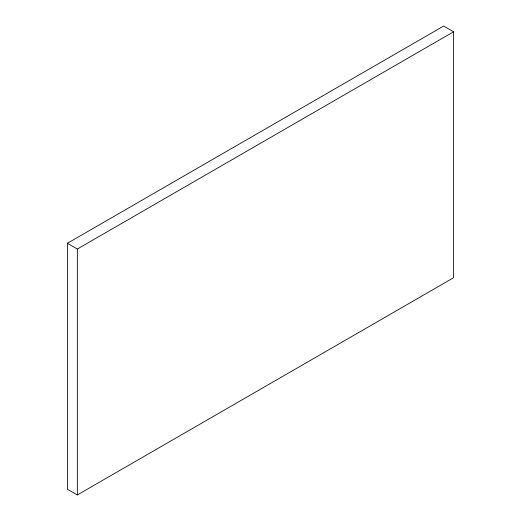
<?xml version="1.0" encoding="UTF-8"?>
<svg xmlns="http://www.w3.org/2000/svg" width="521" height="521" viewBox="0 0 521 521"><rect width="100%" height="100%" fill="white"/><g stroke="black" fill="none" stroke-linecap="round" stroke-linejoin="round"><path stroke-width="0.78" d="M67.398 243.281L443.664 26.05L453.602 31.788L453.602 277.719L77.336 494.95L67.398 489.212L67.398 243.281L77.336 249.025L453.602 31.788M77.336 249.025L77.336 494.95"/></g></svg>
